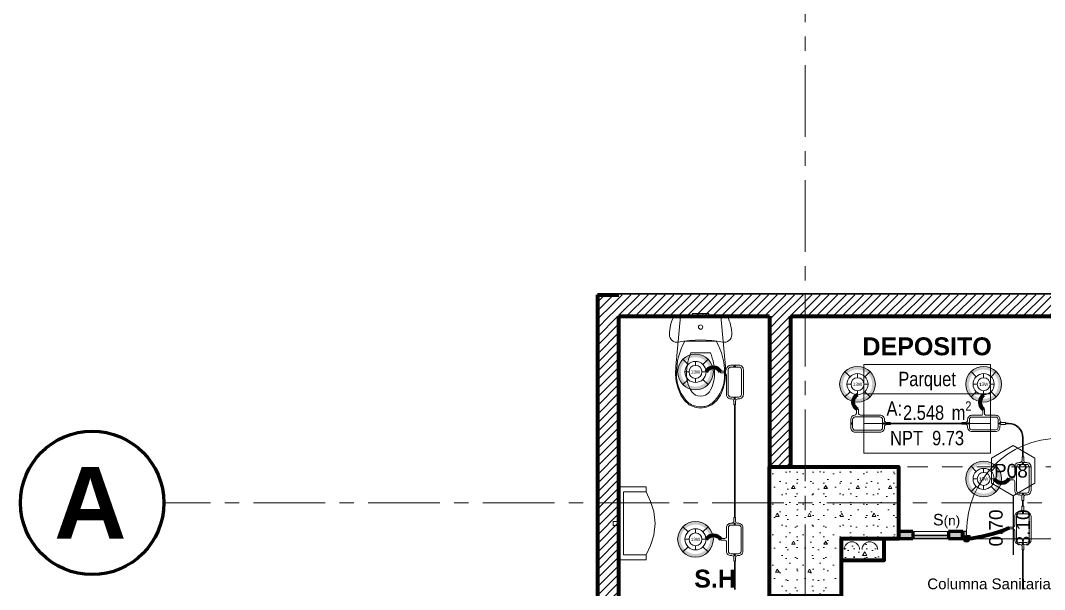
# Model space of a CAD drawing. Header units: inches. Extents: x -38 to 5698, y -33 to 92.
# Drawn here: x 188.85 to 195.99, y 39.05 to 43.01 of the extents above; entities that cross this region are included whole.
import ezdxf
from ezdxf.lldxf.tags import DXFTag

# ---------------------------------------------------------------- set-up
doc = ezdxf.new("R2010")
doc.units = ezdxf.units.IN
doc.header["$MEASUREMENT"] = 0
doc.set_wipeout_variables(frame=1)
for name, pattern in [('CONTINUA', [0]), ('Hidden Line', [0.195611, 0.141111, -0.0545]), ('Punto & Raya', [0.65, 0.5, -0.075, 0, -0.075]), ('Rayas', [0.282222, 0.141111, -0.141111]), ('Wipeout_Contour', [1, 0, -1])]:
    doc.linetypes.add(name, pattern=pattern)
for name, color, linetype, lineweight in [('00 IE CKTO TOMAS', 111, 'Rayas', 18), ('01 IE LUM LED AD DN570C', 1, 'Continuous', 13), ('ALUMBRADO_CONDUIT', 30, 'CONDUIT1', 30), ('Bancas', 1, 'Continuous', 13), ('Cable Alumbrado', 150, 'Continuous', 30), ('CABLEADO EXT.', 3, 'PVCSUBT', 30), ('Simb_Alumbrado', 140, 'CONTINUA', 30)]:
    doc.layers.add(name, color=color, linetype=linetype, lineweight=lineweight)
for name, color, linetype in [('02 _ ARQ _ ALB _ Ejes Generales', 7, 'Continuous'), ('02 _ ARQ _ ZON _ Espacio.3D', 7, 'Continuous'), ('08 _ STR _ EXT _ 06 Columnas', 7, 'Continuous'), ('08 _ STR _ EXT _ 07 Losa Aligerada', 7, 'Continuous'), ('08 _ STR _ EXT _ 09 Vigas', 7, 'Continuous'), ('Acabado - Muros', 7, 'Continuous'), ('Estructura - 04 MURO', 7, 'Continuous'), ('Estructura - Carga', 7, 'Continuous'), ('Interior - Sanitarios', 7, 'Continuous'), ('MEP - HVAC', 7, 'Continuous'), ('Notas - Etiquetas', 251, 'Continuous')]:
    doc.layers.add(name, color=color, linetype=linetype)
doc.styles.add('Annotative', font='arial.ttf')
doc.styles.add('Estilo_Generado_1', font='swisseb.ttf')
doc.styles.add('Estilo_Generado_4', font='swisse.ttf')
doc.styles.add('Estilo_Generado_8', font='arialbd.ttf')
doc.styles.add('Estilo_Generado_9', font='ARIALN.TTF')
doc.styles.add('{18b73a54-fa43-428c-adcb-c1c7bbdf2c84}', font='Simplex.shx')
tags = doc.linetypes.add('CONDUIT', pattern='A,1.5,-0.210535,["con",{18b73a54-fa43-428c-adcb-c1c7bbdf2c84},S=0.2,R=0,X=0,Y=-0.065594],-0.702384', length=2.412919).pattern_tags.tags
tags[6] = DXFTag(74, 10)
tags = doc.linetypes.add('CONDUIT1', pattern='A,1,-0.19772,["con",{18b73a54-fa43-428c-adcb-c1c7bbdf2c84},S=0.2,R=0,X=0,Y=-0.065594],-0.593642', length=1.791362).pattern_tags.tags
tags[6] = DXFTag(74, 10)
tags = doc.linetypes.add('PVCSUBT', pattern='A,0.6,-0.3,0.6,-0.075691,["PVC",Standard,S=0.2,R=0,X=0,Y=-0.093724],-0.621005', length=2.196696).pattern_tags.tags
tags[10] = DXFTag(74, 10)
pattern_1 = [(45, (185.000023, 3e-09), (-0.03005204, 0.03005204), [])]

# ---------------------------------------------------------------- blocks, each defined once
blk = doc.blocks.new('LUM DN570C')
at = {"layer": '01 IE LUM LED AD DN570C'}
h = blk.add_hatch(color=256, dxfattribs=at)
edge = h.paths.add_edge_path()
edge.add_arc((0, 0), 0.1344, 0, 360)
edge = h.paths.add_edge_path(flags=17)
edge.add_arc((0, 0), 0.1108, 0, 360)
for p, q in [((-0.0561, 0.0563), (-0.0949, 0.0952)), ((0.0561, 0.0563), (0.0949, 0.0952)), ((-0.0561, -0.0563), (-0.0949, -0.0952)), ((0.0561, -0.0563), (0.0949, -0.0952))]:
    blk.add_line(p, q, dxfattribs=at)
at = {"layer": '01 IE LUM LED AD DN570C', "ltscale": 0.4}
for p, q in [((0, 0.0487), (0, 0.0795)), ((-0.0487, 0), (-0.0795, 0)), ((0.0487, 0), (0.0795, 0)), ((0, -0.0487), (0, -0.0795))]:
    blk.add_line(p, q, dxfattribs=at)
at = {"layer": '01 IE LUM LED AD DN570C'}
for radius in [0.1344, 0.0795]:
    blk.add_circle((0, 0), radius, dxfattribs=at)
at = {"layer": '01 IE LUM LED AD DN570C', "ltscale": 0.4}
blk.add_circle((0, 0), 0.0487, dxfattribs=at)
at = {"color": 1, "linetype": 'ByBlock', "lineweight": 80, "insert": (-0.0353, 0.0117), "char_height": 0.025, "width": 0.622217, "attachment_point": 1}
blk.add_mtext('13W ', dxfattribs=at)
blk = doc.blocks.new('CAJA OVAL TIPO L')
at = {"layer": 'Simb_Alumbrado', "lineweight": 13}
blk.add_lwpolyline([(-0.0491, -0.079), (-0.0491, -0.0343, -0.380413), (-0.0258, -0.0088), (-0.0258, -0.0088, 0.341426), (-0.0164, 0.0033), (-0.0164, 0.0236), (-0.0063, 0.0236), (-0.0063, 0.0033, 0.414214), (0.0063, -0.0092), (0.1138, -0.0092, -0.414214), (0.1388, -0.0343), (0.1388, -0.0382, 0.414214), (0.1513, -0.0508), (0.1716, -0.0508), (0.1716, -0.0609), (0.1513, -0.0609, 0.414214), (0.1388, -0.0734), (0.1388, -0.079, -0.414214), (0.1138, -0.104), (-0.0241, -0.104, -0.414214), (-0.0491, -0.079, 0.414214)], format="xyb", dxfattribs=at)
for points in [[(-0.0483, -0.0558), (-0.0395, -0.0558)], [(-0.0439, -0.0514), (-0.0439, -0.0602)], [(0.1323, -0.0558), (0.1411, -0.0558)], [(0.1367, -0.0514), (0.1367, -0.0602)]]:
    blk.add_lwpolyline(points, dxfattribs=at)
blk.add_lwpolyline([(-0.0241, -0.0199), (0.1138, -0.0199, -0.414214), (0.1282, -0.0343), (0.1282, -0.079, -0.414214), (0.1138, -0.0934), (-0.0241, -0.0934, -0.414214), (-0.0384, -0.079), (-0.0384, -0.0343, -0.414214)], format="xyb", close=True, dxfattribs=at)
for centre in [(-0.0439, -0.0558), (0.1367, -0.0558)]:
    blk.add_circle(centre, 0.00438, dxfattribs=at)
blk = doc.blocks.new('oval t')
at = {"layer": 'Simb_Alumbrado', "lineweight": 13}
blk.add_lwpolyline([(0.0141, 0.0102, -0.414214), (0.0041, 0.0202), (0.0041, 0.0416), (-0.0056, 0.0416), (-0.0056, 0.0202, -0.414214), (-0.0156, 0.0102), (-0.0659, 0.0102, 0.414214), (-0.0899, -0.0138), (-0.0899, -0.0183, -0.414214), (-0.1019, -0.0303), (-0.1213, -0.0303), (-0.1213, -0.04), (-0.1016, -0.04, -0.451917), (-0.0897, -0.0535, 0.451917), (-0.0659, -0.0805), (0.0659, -0.0805, 0.414214), (0.0899, -0.0566), (0.0899, -0.0512, -0.398753), (0.1019, -0.0401), (0.1213, -0.0401), (0.1213, -0.0304), (0.1019, -0.0304, -0.368669), (0.0899, -0.0176), (0.0899, -0.0138, 0.414214), (0.0659, 0.0102), (0.0141, 0.0102)], format="xyb", dxfattribs=at)
blk.add_lwpolyline([(-0.0659, 0), (0.0659, 0, -0.414214), (0.0797, -0.0138), (0.0797, -0.0566, -0.414214), (0.0659, -0.0703), (-0.0659, -0.0703, -0.414214), (-0.0797, -0.0566), (-0.0797, -0.0138, -0.414214)], format="xyb", close=True, dxfattribs=at)
for points in [[(-0.0911, -0.0352), (-0.0828, -0.0352)], [(-0.0869, -0.031), (-0.0869, -0.0394)], [(0.0837, -0.0352), (0.0921, -0.0352)], [(0.0879, -0.031), (0.0879, -0.0394)]]:
    blk.add_lwpolyline(points, dxfattribs=at)
for centre in [(-0.0869, -0.0352), (0.0879, -0.0352)]:
    blk.add_circle(centre, 0.00419, dxfattribs=at)
blk = doc.blocks.new('ii3t')
at = {"layer": 'Simb_Alumbrado', "lineweight": 5}
h = blk.add_hatch(color=3, dxfattribs=at)
edge = h.paths.add_edge_path()
edge.add_arc((0, 0), 0.0164, 0, 360)
blk.add_circle((0, 0), 0.0164, dxfattribs=at)

msp = doc.modelspace()

# ---------------------------------------------------------------- hatches: boundary and pattern name
at = {"layer": 'Estructura - Carga', "linetype": 'Continuous', "lineweight": 13}
h = msp.add_hatch(dxfattribs=at)
h.set_pattern_fill('HORMIGÓN_ARMADO_0002', color=251, style=0, pattern_type=2)
h.set_pattern_definition([(0, (185.00002, 3e-09), (0, 0.3117692), [0.03, -0.15]), (0, (185.09002, 0.1559), (0, 0.3117692), [0.03, -0.15]), (60, (185.00002, 3e-09), (-0.27, 0.1558846), [0.03, -0.15]), (60, (185.18002, 3e-09), (-0.27, 0.1558846), [0.03, -0.15]), (120, (185.03002, 3e-09), (0.27, 0.1558846), [0.03, -0.15]), (120, (185.21002, 3e-09), (0.27, 0.1558846), [0.03, -0.15]), (0, (185.000023, 0.03), (0, 0.06), [0, -0.06, 0, -0.09]), (45, (185.030023, 0.03), (-0.04242641, 0.04242641), [0, -0.045, 0, -0.075])])
h.paths.add_polyline_path([(194.57, 39.25), (194.87, 39.25), (194.87, 39.4), (194.57, 39.4)])

# ---------------------------------------------------------------- linework, layer by layer
at = {"layer": '02 _ ARQ _ ALB _ Ejes Generales', "color": 7, "linetype": 'Continuous', "lineweight": 60}
msp.add_circle((189.3454, 39.65), 0.5, dxfattribs=at)
at = {"layer": '02 _ ARQ _ ZON _ Espacio.3D', "color": 252, "linetype": 'Continuous', "lineweight": 13}
for p, q in [((195.6118, 40.615), (194.7283, 40.615)), ((194.7283, 40.615), (194.7283, 39.9974)), ((195.6118, 39.9974), (195.6118, 40.615)), ((195.6118, 40.4091), (194.7283, 40.4091)), ((194.7283, 40.2033), (195.6118, 40.2033)), ((194.7283, 39.9974), (195.6118, 39.9974))]:
    msp.add_line(p, q, dxfattribs=at)
at = {"layer": '02 _ ARQ _ ZON _ Espacio.3D', "color": 9, "linetype": 'Continuous', "lineweight": 5, "flags": 128}
msp.add_lwpolyline([(194.57, 37.85), (194.57, 38.55), (194.42, 38.55), (194.42, 39), (194.07, 39), (194.07, 40.95), (193.02, 40.95), (193.02, 37.85)], close=True, dxfattribs=at)
at = {"layer": '02 _ ARQ _ ZON _ Espacio.3D', "color": 254, "linetype": 'Continuous', "lineweight": 0, "flags": 128}
for points in [[(196.1201, 40.95), (194.22, 40.95), (194.22, 39.9), (194.97, 39.9), (194.97, 39.45), (195.4201, 39.45), (195.4201, 39.4), (196.1201, 39.4), (196.1201, 39.9)], [(201.07, 31.0002), (205.02, 31), (205.02, 39), (201.0699, 39), (201.0698, 39.7505), (196.27, 39.7505), (196.2701, 39.4), (194.57, 39.4), (194.57, 37.7), (194.22, 37.7), (194.22, 33.75), (193.32, 33.75), (193.32, 29.75), (194.07, 29.75), (194.07, 30.7), (194.57, 30.7), (194.57, 30.2), (195.07, 30.2), (195.07, 29.75), (201.07, 29.75)]]:
    msp.add_lwpolyline(points, close=True, dxfattribs=at)
at = {"layer": '08 _ STR _ EXT _ 07 Losa Aligerada', "color": 254, "linetype": 'Rayas', "lineweight": 18, "flags": 128}
msp.add_lwpolyline([(193.22, 11.97, 1.049431), (198.7936, 6.3), (209.6002, 6.3), (209.6002, 6.2005), (214.7981, 6.2005), (214.7981, 7.2), (222.07, 7.2), (222.07, 5.6637), (223.2699, 5.6637), (223.2699, 4.2), (228.3699, 4.2), (228.3699, 5.6637), (229.57, 5.6637), (229.57, 7.2), (236.57, 7.2), (236.57, 14.9999), (236.57, 15.1499), (236.5699, 15.1499), (236.5699, 15.7999), (236.57, 15.7999), (236.57, 20.35), (231.67, 20.35), (231.67, 22.35), (231.67, 22.6), (231.67, 24.5), (231.67, 24.75), (231.67, 26.75), (236.57, 26.75), (236.57, 39.9), (228.67, 39.9), (223.5529, 39.9), (223.5529, 40.9), (218.9324, 40.9), (218.9324, 39.9), (208.37, 39.9), (208.37, 41.4352), (207.42, 41.4352), (207.42, 42.9), (202.22, 42.9), (202.22, 41.4352), (201.2699, 41.4352), (201.2699, 39.9), (196.27, 39.9), (196.27, 41.1), (192.87, 41.1), (192.87, 37.7), (194.07, 37.7), (194.07, 33.9), (193.17, 33.9), (193.17, 21.2663), (193.22, 21.2663)], format="xyb", close=True, dxfattribs=at)
at = {"layer": '08 _ STR _ EXT _ 07 Losa Aligerada', "color": 254, "linetype": 'Continuous', "lineweight": 18, "flags": 128}
msp.add_lwpolyline([(221.5593, 39.9), (208.37, 39.9), (208.37, 42.6544), (207.42, 42.6544), (207.42, 42.9), (202.22, 42.9), (202.22, 42.6544), (201.2699, 42.6544), (201.2699, 39.9), (196.1201, 39.9), (196.1201, 40.95), (193.02, 40.95), (193.02, 37.7), (194.1638, 37.7), (194.1638, 33.9), (193.17, 33.9), (193.17, 6.3), (212.7179, 6.3), (212.7179, 6.2005), (217.425, 6.2005)], dxfattribs=at)
at = {"layer": '08 _ STR _ EXT _ 09 Vigas', "color": 251, "linetype": 'Hidden Line', "lineweight": 13}
msp.add_line((194.57, 30.2), (194.57, 39.4), dxfattribs=at)
at = {"layer": 'Acabado - Muros', "color": 7, "linetype": 'Continuous', "lineweight": 60}
for p, q in [((194.97, 39.45), (194.97, 39.4)), ((195.4201, 39.45), (195.4201, 39.4))]:
    msp.add_line(p, q, dxfattribs=at)
at = {"layer": 'ALUMBRADO_CONDUIT', "color": 30, "lineweight": 30, "ltscale": 0.4, "true_color": 0xf26722}
for p, q in [((193.8281, 40.3331), (193.8281, 39.5469)), ((194.9139, 40.2033), (195.4134, 40.2033)), ((195.7176, 40.2033), (195.7381, 40.2033)), ((195.8381, 39.97), (195.8381, 40.1033)), ((195.8381, 39.6658), (195.8381, 39.6259)), ((195.8381, 39.3217), (195.8381, 39.0453)), ((193.8279, 39.2427), (193.8279, 39.0453))]:
    msp.add_line(p, q, dxfattribs=at)
msp.add_arc((195.7381, 40.1033), 0.1, 0, 90, dxfattribs=at)
at = {"layer": 'CABLEADO EXT.', "color": 3, "lineweight": 80}
for centre, radius, start, end in [((193.6782, 40.5387), 0.0556, 25.45713, 154.54287), ((194.7084, 40.3531), 0.0556, 115.45713, 244.54287), ((195.6022, 40.3515), 0.0641, 126.0183, 233.9817), ((195.69, 39.8546), 0.0641, 216.0183, 323.9817), ((195.349, 40.4076, 0), 1.0121, 275.44856, 292.83722), ((193.6798, 39.3581), 0.0641, 36.0183, 143.9817)]:
    msp.add_arc(centre, radius, start, end, dxfattribs=at)
at = {"layer": 'Estructura - 04 MURO', "color": 152, "linetype": 'Continuous', "lineweight": 25}
msp.add_line((195.7701, 39.7), (195.7701, 39.2875), dxfattribs=at)
at = {"layer": 'Estructura - 04 MURO', "color": 7, "linetype": 'Continuous', "lineweight": 80}
msp.add_line((195.4201, 39.4), (195.4201, 39.45), dxfattribs=at)
at = {"layer": 'Estructura - 04 MURO', "color": 165, "linetype": 'Continuous', "lineweight": 25}
for p, q in [((195.4451, 39.45), (195.4201, 39.45)), ((195.4201, 39.45), (195.4201, 39.4)), ((195.4451, 39.42), (195.4451, 39.45)), ((195.4201, 39.4), (195.4701, 39.4)), ((195.4701, 39.42), (195.4451, 39.42)), ((195.4701, 39.4), (195.4701, 39.42))]:
    msp.add_line(p, q, dxfattribs=at)
at = {"layer": 'Estructura - 04 MURO', "color": 251, "linetype": 'Continuous', "lineweight": 13, "flags": 128}
msp.add_lwpolyline([(195.7701, 40.05), (195.6185, 39.9625), (195.6185, 39.7875), (195.7701, 39.7), (195.9216, 39.7875), (195.9216, 39.9625)], close=True, dxfattribs=at)
at = {"layer": 'Estructura - 04 MURO', "color": 175, "linetype": 'Continuous', "lineweight": 15}
msp.add_arc((196.0951, 39.45), 0.65, 90, 180, dxfattribs=at)
at = {"layer": 'Estructura - Carga', "color": 7, "linetype": 'Continuous', "lineweight": 80, "flags": 128}
msp.add_lwpolyline([(194.57, 39.25), (194.87, 39.25), (194.87, 39.4), (194.57, 39.4)], close=True, dxfattribs=at)
at = {"layer": 'Interior - Sanitarios', "color": 205, "linetype": 'Continuous', "lineweight": 13}
for p, q in [((193.5898, 40.777), (193.4809, 40.777)), ((193.6988, 40.777), (193.5898, 40.777)), ((193.5898, 40.6945), (193.5211, 40.6945)), ((193.6586, 40.6945), (193.5898, 40.6945)), ((193.2092, 39.7607), (193.2092, 39.7261)), ((193.2092, 39.2527), (193.2092, 39.2873))]:
    msp.add_line(p, q, dxfattribs=at)
at = {"layer": 'Interior - Sanitarios', "color": 205, "linetype": 'Continuous', "lineweight": 13, "flags": 128}
msp.add_lwpolyline([(193.2092, 39.7261), (193.2416, 39.6597), (193.2639, 39.5897), (193.274, 39.5067), (193.2639, 39.4237), (193.2416, 39.3537), (193.2092, 39.2873)], dxfattribs=at)
at = {"layer": 'Interior - Sanitarios', "color": 205, "linetype": 'Continuous', "lineweight": 13}
msp.add_ellipse((193.5898, 40.875), major_axis=(0.015, 0), ratio=0.999724, dxfattribs=at)
for centre, major_axis, start_param, end_param in [((193.8479, 40.5621), (0, 0.4255), 1.041392, 1.594412), ((193.3317, 40.5621), (0, 0.4255), 4.688771, 5.241791), ((193.8543, 40.5524), (0, 0.3624), 1.167971, 1.583698), ((193.3254, 40.5524), (0, 0.3624), 4.699484, 5.115211), ((193.6793, 40.5377), (0, 0.2571), 1.515065, 2.415654), ((193.7247, 40.5485), (0, 0.2328), 1.574045, 2.131711), ((193.4549, 40.5485), (0, 0.2328), 4.151471, 4.709136), ((193.5004, 40.5377), (0, 0.2571), 3.867528, 4.768116), ((193.5906, 40.4712), (0, 0.0783), 2.207897, 3.131202), ((193.589, 40.4712), (0, 0.0783), 3.151984, 4.075289), ((193.5906, 40.4573), (0, 0.1386), 2.509088, 3.135732), ((193.589, 40.4572), (0, 0.1386), 3.147454, 3.774097)]:
    msp.add_ellipse(centre, major_axis=major_axis, ratio=0.999377, start_param=start_param, end_param=end_param, dxfattribs=at)
at = {"layer": 'MEP - HVAC', "color": 7, "linetype": 'Continuous', "lineweight": 13, "flags": 128}
for points in [[(194.699, 39.325, 1), (194.591, 39.325, 1)], [(194.824, 39.325, 1), (194.716, 39.325, 1)]]:
    msp.add_lwpolyline(points, format="xyb", dxfattribs=at)

# ---------------------------------------------------------------- block references
at = {"layer": '01 IE LUM LED AD DN570C', "color": 1, "lineweight": 5, "xscale": 0.9263905751172247, "yscale": 0.9263905751172247, "zscale": 0.9263905751172247}
for p in [(193.5543, 40.5626), (194.6845, 40.4769), (195.5645, 40.4769), (195.5645, 39.8169), (193.5543, 39.3958)]:
    msp.add_blockref('LUM DN570C', p, dxfattribs=at)
at = {"layer": 'ALUMBRADO_CONDUIT', "linetype": 'CONDUIT', "lineweight": 30, "xscale": -1.253906979044094, "yscale": 1.253906979044094, "zscale": 1.253906979044094, "rotation": 90}
msp.add_blockref('CAJA OVAL TIPO L', (193.758, 40.5483), dxfattribs=at)
at = {"layer": 'ALUMBRADO_CONDUIT', "linetype": 'CONDUIT', "lineweight": 30, "xscale": 1.253906979044094, "yscale": 1.253906979044094, "zscale": 1.253906979044094}
msp.add_blockref('CAJA OVAL TIPO L', (194.6987, 40.2733), dxfattribs=at)
at = {"layer": 'Bancas', "color": 252, "true_color": 0x939598, "xscale": 1.253906979044094, "yscale": 1.253906979044094, "zscale": 1.253906979044094}
msp.add_blockref('oval t', (195.5655, 40.2475), dxfattribs=at)
at = {"layer": 'Bancas', "color": 252, "true_color": 0x939598, "yscale": 1.253906979044094, "zscale": 1.253906979044094, "rotation": 90}
for p, xscale in [((195.794, 39.8179), 1.253906979044094), ((195.794, 39.4738), -1.253906979044094), ((193.7838, 39.3948), -1.253906979044094)]:
    msp.add_blockref('oval t', p, dxfattribs=dict(at, xscale=xscale))
at = {"layer": 'Cable Alumbrado', "lineweight": 0, "xscale": 1.404578189384958, "yscale": 1.404578189384958, "zscale": 1.404578189384958}
msp.add_blockref('ii3t', (195.4451, 39.4), dxfattribs=at)

# ---------------------------------------------------------------- texts
at = {"layer": '02 _ ARQ _ ALB _ Ejes Generales', "color": 7, "lineweight": 30, "insert": (189.0803, 39.9), "char_height": 0.5, "attachment_point": 1, "style": 'Estilo_Generado_1'}
msp.add_mtext('\\A1;{\\pql;\\pt0;\\fSwis721 Ex BT|b1|i0|c0|p34;A}', dxfattribs=at)
at = {"layer": '02 _ ARQ _ ZON _ Espacio.3D', "color": 252, "lineweight": 25, "attachment_point": 2}
for s, insert, char_height, style in [('\\A1;{\\pqc;\\pt0;\\fArial|b1|i0|c0|p34;DEPOSITO}', (195.17, 40.8035), 0.125, 'Estilo_Generado_8'), ('\\A1;{\\pqc;\\pt0;\\fArial Narrow|b0|i0|c0|p34;Parquet}', (195.17, 40.5632), 0.1, 'Estilo_Generado_9'), ('\\A1;{\\pqc;\\pt0;\\fArial Narrow|b0|i0|c0|p34;A: }', (194.9409, 40.3573), 0.1, 'Estilo_Generado_9'), ('\\A1;{\\pqc;\\pt0,0.3;\\fArial Narrow|b0|i0|c0|p34;2.548\\fArial Narrow|b0|i0|c0|p34;\\A1{\\H.66x;\\S^  ;}\\fArial Narrow|b0|i0|c0|p34; m\\fArial Narrow|b0|i0|c0|p34;\\A1{\\H.66x;\\S2^  ;}}', (195.2406, 40.3577), 0.1, 'Estilo_Generado_9'), ('\\A1;{\\pqc;\\pt0;\\fArial Narrow|b0|i0|c0|p34;NPT  9.73}', (195.17, 40.1518), 0.1, 'Estilo_Generado_9'), ('\\A1;{\\pqc;\\pt0;\\fArial|b1|i0|c0|p34;S.H}', (193.691, 39.1844), 0.125, 'Estilo_Generado_8')]:
    msp.add_mtext(s, dxfattribs=dict(at, insert=insert, char_height=char_height, style=style))
at = {"layer": 'Estructura - 04 MURO', "color": 251, "lineweight": 25, "insert": (195.6367, 39.825), "char_height": 0.095, "attachment_point": 7, "style": 'Estilo_Generado_4'}
msp.add_mtext('\\A1;{\\pql;\\pt0;\\fSwis721 Ex BT|b0|i0|c0|p34;P08\\fSwis721 Ex BT|b0|i0|c0|p34;\\fSwis721 Ex BT|b0|i0|c0|p34;\\fSwis721 Ex BT|b0|i0|c0|p34;}', dxfattribs=at)
at = {"layer": 'Estructura - 04 MURO', "color": 251, "lineweight": 25, "char_height": 0.095, "attachment_point": 7, "rotation": 90, "style": 'Estilo_Generado_4'}
for s, insert in [('\\A1;{\\pql;\\pt0;\\fSwis721 Ex BT|b0|i0|c0|p34;0.70\\fSwis721 Ex BT|b0|i0|c0|p34;\\A1{\\H.66x;\\S^  ;}\\fSwis721 Ex BT|b0|i0|c0|p34;\\fSwis721 Ex BT|b0|i0|c0|p34;}', (195.725, 39.346)), ('\\A1;{\\pql;\\pt0;\\fSwis721 Ex BT|b0|i0|c0|p34;3.10\\fSwis721 Ex BT|b0|i0|c0|p34;\\A1{\\H.66x;\\S^  ;}\\fSwis721 Ex BT|b0|i0|c0|p34;\\fSwis721 Ex BT|b0|i0|c0|p34;}', (195.915, 39.346))]:
    msp.add_mtext(s, dxfattribs=dict(at, insert=insert))
at = {"layer": 'Notas - Etiquetas', "color": 8, "linetype": 'Continuous', "lineweight": 35, "insert": (195.1714, 39.0849), "char_height": 0.075, "attachment_point": 4, "style": 'Estilo_Generado_4'}
msp.add_mtext('\\A1;{\\pql;\\fSwis721 Ex BT|b0|i0|c0|p34;Columna Sanitaria}', dxfattribs=at)

# ---------------------------------------------------------------- next in the draw order: wipeouts: each hides what was drawn before it
at = {"color": 254, "linetype": 'Wipeout_Contour', "lineweight": 0, "ltscale": 6475.173182}
msp.add_wipeout([(195.3201, 39.4), (195.3201, 39.45), (195.07, 39.45), (195.07, 39.4)], dxfattribs=at).dxf.layer = 'Acabado - Muros'
at = {"color": 254, "linetype": 'Wipeout_Contour', "lineweight": 0, "ltscale": 4849.341072}
msp.add_wipeout([(193.02, 41.1), (192.87, 41.1), (193.02, 40.95)], dxfattribs=at).dxf.layer = 'Estructura - 04 MURO'

# ---------------------------------------------------------------- next in the draw order: hatches: boundary and pattern name
at = {"layer": 'Estructura - 04 MURO', "linetype": 'Continuous', "lineweight": 5}
h = msp.add_hatch(dxfattribs=at)
h.set_pattern_fill('LADRILLO_COMÚN_0002', color=252, style=0, pattern_type=2)
h.set_pattern_definition(pattern_1)
h.paths.add_polyline_path([(193.02, 41.1), (192.87, 41.1), (193.02, 40.95)])

# ---------------------------------------------------------------- next in the draw order: linework, layer by layer
at = {"layer": 'Acabado - Muros', "color": 251, "linetype": 'Continuous', "lineweight": 13, "flags": 128}
for points in [[(195.07, 39.45), (195.3201, 39.45)], [(195.07, 39.4), (195.3201, 39.4)]]:
    msp.add_lwpolyline(points, dxfattribs=at)

# ---------------------------------------------------------------- next in the draw order: texts
at = {"layer": '00 IE CKTO TOMAS', "insert": (195.211, 39.4725, -0.0002), "char_height": 0.08, "width": 0.768045, "attachment_point": 7, "style": 'Annotative'}
msp.add_mtext('S{\\H0.84375x;(n)}', dxfattribs=at)

# ---------------------------------------------------------------- next in the draw order: wipeouts: each hides what was drawn before it
at = {"color": 254, "linetype": 'Wipeout_Contour', "lineweight": 0, "ltscale": 6475.172208}
msp.add_wipeout([(195.3201, 39.405), (195.3201, 39.425), (195.07, 39.425), (195.07, 39.405)], dxfattribs=at).dxf.layer = 'Acabado - Muros'
at = {"color": 254, "linetype": 'Wipeout_Contour', "lineweight": 0, "ltscale": 4850.161614}
msp.add_wipeout([(193.02, 40.95), (192.87, 41.1), (192.87, 40.95)], dxfattribs=at).dxf.layer = 'Estructura - 04 MURO'

# ---------------------------------------------------------------- next in the draw order: hatches: boundary and pattern name
at = {"layer": 'Acabado - Muros', "linetype": 'Continuous', "lineweight": 0}
for points in [[(195.07, 39.4), (195.07, 39.45), (194.97, 39.45), (194.97, 39.4)], [(195.3201, 39.4), (195.4201, 39.4), (195.4201, 39.45), (195.3201, 39.45)]]:
    msp.add_hatch(color=254, dxfattribs=at).paths.add_polyline_path(points)
h = msp.add_hatch(dxfattribs=at)
h.set_pattern_fill('CONTRACHAPADO_0002', color=254, style=0, pattern_type=2)
h.set_pattern_definition([(0, (185.000023, 3e-09), (0, 0.030000001), [])])
h.paths.add_polyline_path([(195.3201, 39.405), (195.3201, 39.425), (195.07, 39.425), (195.07, 39.405)])
at = {"layer": 'Estructura - 04 MURO', "linetype": 'Continuous', "lineweight": 5}
h = msp.add_hatch(dxfattribs=at)
h.set_pattern_fill('LADRILLO_COMÚN_0002', color=252, style=0, pattern_type=2)
h.set_pattern_definition(pattern_1)
h.paths.add_polyline_path([(193.02, 40.95), (192.87, 41.1), (192.87, 40.95)])

# ---------------------------------------------------------------- next in the draw order: linework, layer by layer
at = {"layer": '08 _ STR _ EXT _ 09 Vigas', "color": 251, "linetype": 'Hidden Line', "lineweight": 13}
msp.add_line((194.57, 39.4), (201.07, 39.4), dxfattribs=at)
at = {"layer": 'Acabado - Muros', "color": 7, "linetype": 'Continuous', "lineweight": 60}
for p, q in [((195.07, 39.45), (194.97, 39.45)), ((195.07, 39.45), (195.07, 39.4)), ((195.3201, 39.45), (195.3201, 39.4)), ((195.4201, 39.45), (195.3201, 39.45)), ((195.07, 39.4), (194.97, 39.4)), ((195.4201, 39.4), (195.3201, 39.4))]:
    msp.add_line(p, q, dxfattribs=at)
at = {"layer": 'Acabado - Muros', "color": 7, "linetype": 'Continuous', "lineweight": 13, "flags": 128}
msp.add_lwpolyline([(195.3201, 39.405), (195.3201, 39.425), (195.07, 39.425), (195.07, 39.405)], close=True, dxfattribs=at)
at = {"layer": 'Estructura - 04 MURO', "color": 7, "linetype": 'Continuous', "lineweight": 80, "flags": 128}
msp.add_lwpolyline([(192.87, 41.1), (196.2701, 41.1)], dxfattribs=at)

# ---------------------------------------------------------------- next in the draw order: wipeouts: each hides what was drawn before it
at = {"color": 254, "linetype": 'Wipeout_Contour', "lineweight": 0, "ltscale": 6466.176386}
msp.add_wipeout([(193.02, 37.85), (193.02, 40.95), (192.87, 40.95), (192.87, 37.85)], dxfattribs=at).dxf.layer = 'Estructura - 04 MURO'

# ---------------------------------------------------------------- next in the draw order: hatches: boundary and pattern name
at = {"layer": 'Estructura - 04 MURO', "linetype": 'Continuous', "lineweight": 5}
h = msp.add_hatch(dxfattribs=at)
h.set_pattern_fill('LADRILLO_COMÚN_0002', color=252, style=0, pattern_type=2)
h.set_pattern_definition(pattern_1)
h.paths.add_polyline_path([(193.02, 37.85), (193.02, 40.95), (192.87, 40.95), (192.87, 37.85)])

# ---------------------------------------------------------------- next in the draw order: linework, layer by layer
at = {"layer": '02 _ ARQ _ ALB _ Ejes Generales', "color": 251, "linetype": 'Punto & Raya', "lineweight": 13}
msp.add_line((240.57, 39.65), (189.8454, 39.65), dxfattribs=at)
at = {"layer": 'Estructura - 04 MURO', "color": 7, "linetype": 'Continuous', "lineweight": 80, "flags": 128}
for points in [[(192.87, 41.1), (192.87, 37.7)], [(193.02, 37.85), (193.02, 40.95)]]:
    msp.add_lwpolyline(points, dxfattribs=at)
at = {"layer": 'Interior - Sanitarios', "color": 205, "linetype": 'Continuous', "lineweight": 13}
for p, q in [((193.02, 39.2527), (193.02, 39.7607)), ((193.02, 39.7607), (193.2092, 39.7607)), ((193.0526, 39.7261), (193.2092, 39.7261)), ((193.0526, 39.2873), (193.0526, 39.7261)), ((193.02, 39.2527), (193.2092, 39.2527)), ((193.0526, 39.2873), (193.2092, 39.2873))]:
    msp.add_line(p, q, dxfattribs=at)
at = {"layer": 'Interior - Sanitarios', "color": 205, "linetype": 'Continuous', "lineweight": 13, "flags": 128}
msp.add_lwpolyline([(193.02, 39.4932), (192.98, 39.4932), (192.98, 39.5202), (193.02, 39.5202)], dxfattribs=at)

# ---------------------------------------------------------------- next in the draw order: wipeouts: each hides what was drawn before it
at = {"color": 254, "linetype": 'Wipeout_Contour', "lineweight": 0, "ltscale": 6472.833093}
msp.add_wipeout([(193.02, 40.95), (196.1201, 40.95), (196.1201, 41.1), (193.02, 41.1)], dxfattribs=at).dxf.layer = 'Estructura - 04 MURO'

# ---------------------------------------------------------------- next in the draw order: hatches: boundary and pattern name
at = {"layer": 'Estructura - 04 MURO', "linetype": 'Continuous', "lineweight": 5}
h = msp.add_hatch(dxfattribs=at)
h.set_pattern_fill('LADRILLO_COMÚN_0002', color=252, style=0, pattern_type=2)
h.set_pattern_definition(pattern_1)
h.paths.add_polyline_path([(193.02, 40.95), (196.1201, 40.95), (196.1201, 41.1), (193.02, 41.1)])

# ---------------------------------------------------------------- next in the draw order: linework, layer by layer
at = {"layer": '02 _ ARQ _ ALB _ Ejes Generales', "color": 251, "linetype": 'Punto & Raya', "lineweight": 13}
msp.add_line((194.32, 45.9), (194.32, 2.05), dxfattribs=at)
at = {"layer": 'Estructura - 04 MURO', "color": 7, "linetype": 'Continuous', "lineweight": 80, "flags": 128}
for points in [[(193.02, 40.95), (194.07, 40.95)], [(194.22, 40.95), (196.1201, 40.95)]]:
    msp.add_lwpolyline(points, dxfattribs=at)
at = {"layer": 'Interior - Sanitarios', "color": 205, "linetype": 'Continuous', "lineweight": 13}
for p, q in [((193.5328, 40.97), (193.6468, 40.97)), ((193.5328, 40.95), (193.5328, 40.97)), ((193.5738, 40.95), (193.5738, 40.97)), ((193.6058, 40.95), (193.6058, 40.97)), ((193.6468, 40.95), (193.6468, 40.97))]:
    msp.add_line(p, q, dxfattribs=at)
at = {"layer": 'Interior - Sanitarios', "color": 205, "linetype": 'Continuous', "lineweight": 13, "flags": 128}
msp.add_lwpolyline([(193.4031, 40.95), (193.396, 40.9349), (193.3897, 40.9195), (193.3845, 40.9037), (193.3801, 40.8876), (193.3767, 40.8713), (193.3743, 40.8548), (193.3728, 40.8382), (193.3723, 40.8215), (193.3736, 40.81), (193.3774, 40.799), (193.3835, 40.7892), (193.3916, 40.7809), (193.4014, 40.7746), (193.4123, 40.7705), (193.4238, 40.769), (193.4353, 40.7701), (193.4736, 40.7768), (193.5122, 40.7817), (193.551, 40.7846), (193.5898, 40.7856), (193.6287, 40.7846), (193.6675, 40.7817), (193.706, 40.7768), (193.7443, 40.7701), (193.7559, 40.769), (193.7674, 40.7705), (193.7783, 40.7746), (193.788, 40.7809), (193.7962, 40.7892), (193.8023, 40.799), (193.806, 40.81), (193.8073, 40.8215), (193.8068, 40.8382), (193.8054, 40.8548), (193.8029, 40.8713), (193.7995, 40.8876), (193.7952, 40.9037), (193.7899, 40.9195), (193.7837, 40.9349), (193.7766, 40.95)], close=True, dxfattribs=at)
msp.add_lwpolyline([(193.4488, 40.95), (193.4165, 40.5996), (193.4149, 40.5479), (193.4204, 40.4966), (193.4328, 40.4468), (193.4518, 40.3999), (193.4774, 40.3627), (193.5105, 40.3342), (193.5488, 40.3162), (193.5898, 40.31), (193.6309, 40.3162), (193.6692, 40.3342), (193.7022, 40.3627), (193.7278, 40.3999), (193.7468, 40.4468), (193.7592, 40.4966), (193.7647, 40.5479), (193.7632, 40.5996), (193.7308, 40.95)], dxfattribs=at)

# ---------------------------------------------------------------- next in the draw order: wipeouts: each hides what was drawn before it
at = {"color": 254, "linetype": 'Wipeout_Contour', "lineweight": 0, "ltscale": 6471.073315}
msp.add_wipeout([(194.22, 39.9), (194.22, 40.95), (194.07, 40.95), (194.07, 39.9)], dxfattribs=at).dxf.layer = 'Estructura - 04 MURO'

# ---------------------------------------------------------------- next in the draw order: hatches: boundary and pattern name
at = {"layer": '08 _ STR _ EXT _ 06 Columnas', "linetype": 'Continuous', "lineweight": 9}
h = msp.add_hatch(dxfattribs=at)
h.set_pattern_fill('HORMIGÓN_EN_MASA_0002', style=0, pattern_type=2)
h.set_pattern_definition([(0, (185.00002, 3e-09), (0, 0.3897114), [0.024375, -0.200625]), (0, (185.11252, 0.19486), (0, 0.3897114), [0.024375, -0.200625]), (60, (185.00002, 3e-09), (-0.3375, 0.1948557), [0.024375, -0.200625]), (60, (185.22502, 3e-09), (-0.3375, 0.1948557), [0.024375, -0.200625]), (120, (185.0244, 3e-09), (0.3375, 0.1948557), [0.024375, -0.200625]), (120, (185.2494, 3e-09), (0.3375, 0.1948557), [0.024375, -0.200625]), (0, (185.00002, 0.0375), (0, 0.075), [0, -0.075, 0, -0.1125]), (45, (185.03752, 0.0375), (-0.05303301, 0.05303301), [0, -0.05625, 0, -0.09375])])
h.paths.add_polyline_path([(194.07, 39), (194.57, 39), (194.57, 39.4), (194.97, 39.4), (194.97, 39.9), (194.07, 39.9)])
at = {"layer": 'Estructura - 04 MURO', "linetype": 'Continuous', "lineweight": 5}
h = msp.add_hatch(dxfattribs=at)
h.set_pattern_fill('LADRILLO_COMÚN_0002', color=252, style=0, pattern_type=2)
h.set_pattern_definition(pattern_1)
h.paths.add_polyline_path([(194.22, 39.9), (194.22, 40.95), (194.07, 40.95), (194.07, 39.9)])

# ---------------------------------------------------------------- next in the draw order: linework, layer by layer
at = {"layer": '08 _ STR _ EXT _ 06 Columnas', "color": 7, "linetype": 'Continuous', "lineweight": 80, "flags": 128}
msp.add_lwpolyline([(194.07, 39), (194.07, 39.9), (194.97, 39.9), (194.97, 39.4), (194.57, 39.4), (194.57, 39)], close=True, dxfattribs=at)
at = {"layer": '08 _ STR _ EXT _ 09 Vigas', "color": 251, "linetype": 'Hidden Line', "lineweight": 13}
for p, q in [((194.07, 7.2), (194.07, 39.9)), ((194.07, 39.9), (236.57, 39.9))]:
    msp.add_line(p, q, dxfattribs=at)
at = {"layer": 'Estructura - 04 MURO', "color": 7, "linetype": 'Continuous', "lineweight": 80, "flags": 128}
for points in [[(194.07, 40.95), (194.07, 39.9)], [(194.22, 39.9), (194.22, 40.95)]]:
    msp.add_lwpolyline(points, dxfattribs=at)

doc.saveas('drawing.dxf')
